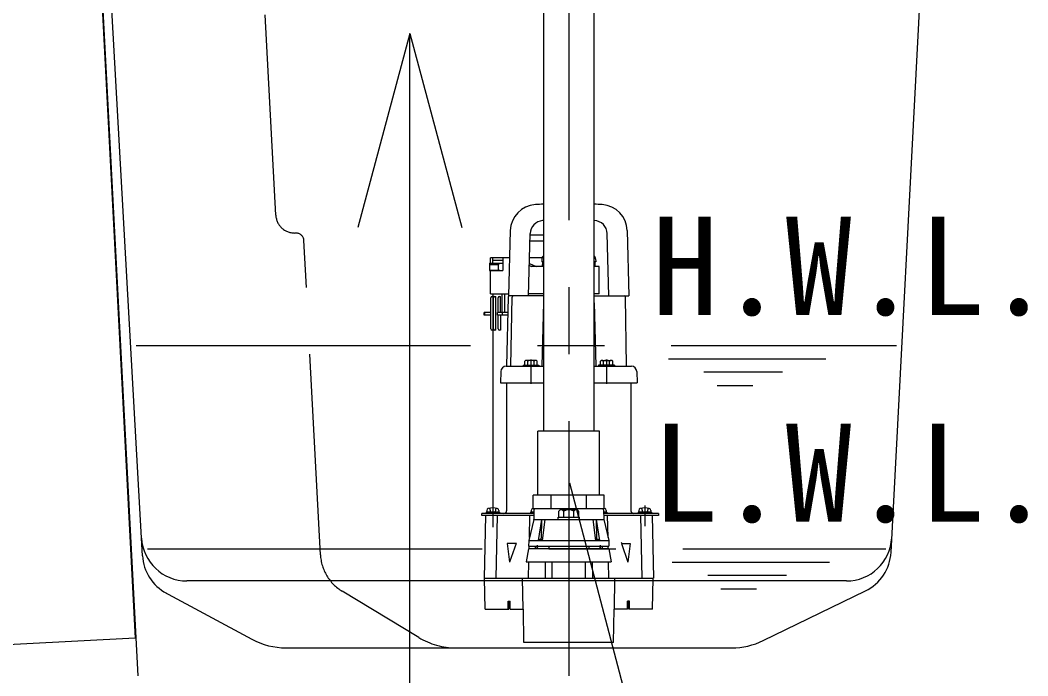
# Model space of a CAD drawing. Units: millimetres, scale not verified. Extents: x -14850 to 14850, y -10500 to 10500.
# Drawn here: x -6514 to -5761, y -4203 to -3714 of the extents above; entities that cross this region are included whole.
import ezdxf
from ezdxf.enums import TextEntityAlignment as Align

# ---------------------------------------------------------------- set-up
doc = ezdxf.new("R2010")
doc.units = ezdxf.units.MM
doc.header["$LTSCALE"] = 50
for name, pattern in [('CHAIN1', [8, 5, -1, 1, -1]), ('DASHED3', [4, 3, -1]), ('LONG_DASHED1', [7, 6, -1])]:
    doc.linetypes.add(name, pattern=pattern)
doc.layers.add('0-0_空気管', color=3, linetype='Continuous', lineweight=25)
doc.layers.add('0-1_機器', color=3, linetype='Continuous', lineweight=25)
doc.styles.add('ＭＳ ゴシック', font='')
doc.styles.get('ＭＳ ゴシック').set_extended_font_data('MS Gothic')

msp = doc.modelspace()

# ---------------------------------------------------------------- linework, layer by layer
at = {"layer": '0-0_空気管'}
msp.add_line((-6465.63, -3442.34), (-6425.74, -4203.58), dxfattribs=at)
msp.add_lwpolyline([(-6462.79, -3503.58), (-6427.58, -4175.34), (-6646.96, -4186.83), (-6704.36, -3640.65)], dxfattribs=at)
at = {"layer": '0-1_機器', "linetype": 'CHAIN1'}
for p, q in [((-6103.59, -3213.09), (-6103.59, -4203.4)), ((-6427, -3956.58), (-5858.67, -3956.58)), ((-6029.05, -3966.58), (-5911.47, -3966.58)), ((-5943.76, -3976.58), (-6002.56, -3976.58)), ((-5992.62, -3986.58), (-5966.12, -3986.58)), ((-6418.43, -4108.58), (-5866.64, -4108.58)), ((-6026.29, -4118.58), (-5908.71, -4118.58)), ((-5941, -4128.58), (-5999.79, -4128.58)), ((-5989.86, -4138.58), (-5963.36, -4138.58))]:
    msp.add_line(p, q, dxfattribs=at)
at = {"layer": '0-1_機器'}
for p, q in [((-6122.59, -3329.58), (-6122.59, -4020.58)), ((-6084.59, -4020.58), (-6084.59, -3329.58)), ((-6422.15, -4113.71), (-6460.7, -3429.58)), ((-5862.77, -4111.19), (-5827.05, -3429.58)), ((-6222.4, -3723.58), (-6183.58, -3868.47)), ((-6147.31, -3870.8), (-6148.59, -3919.58)), ((-6059.86, -3870.8), (-6058.59, -3919.58)), ((-6133.59, -3919.58), (-6132.37, -3873.05)), ((-6122.59, -3874.08), (-6132.4, -3874.08)), ((-6073.59, -3919.58), (-6074.81, -3873.05)), ((-6122.59, -3878.58), (-6132.51, -3878.58)), ((-6162.21, -3895.08), (-6162.21, -3891.08)), ((-6147.84, -3891.08), (-6162.21, -3891.08)), ((-6162.16, -3895.08), (-6162.16, -3891.08)), ((-6160.44, -3895.08), (-6160.44, -3891.08)), ((-6152.86, -3893.08), (-6160.44, -3893.08)), ((-6152.86, -3891.08), (-6152.86, -3900.58)), ((-6123.5, -3891.08), (-6132.84, -3891.08)), ((-6123.66, -3891.92), (-6123.78, -3894.08)), ((-6083.51, -3891.92), (-6083.4, -3894.08)), ((-6162.76, -3895.08), (-6162.76, -3900.58)), ((-6162.76, -3895.08), (-6152.86, -3895.08)), ((-6162.76, -3896.08), (-6156, -3896.08)), ((-6162.76, -3900.38), (-6156, -3900.38)), ((-6162.76, -3900.58), (-6152.86, -3900.58)), ((-6162.21, -3918.08), (-6162.21, -3900.58)), ((-6156, -3896.08), (-6155, -3895.08)), ((-6156, -3900.38), (-6156, -3896.08)), ((-6155, -3900.58), (-6156, -3900.38)), ((-6133, -3896.98), (-6131.57, -3897.58)), ((-6132.96, -3895.49), (-6127.94, -3897.58)), ((-6122.59, -3897.58), (-6131.57, -3897.58)), ((-6122.59, -3894.08), (-6123.78, -3894.08)), ((-6123.29, -3897.58), (-6123.29, -3896.08)), ((-6122.59, -3896.08), (-6123.29, -3896.08)), ((-6123.28, -3894.08), (-6123.28, -3896.08)), ((-6083.4, -3894.08), (-6084.59, -3894.08)), ((-6083.89, -3896.08), (-6084.59, -3896.08)), ((-6080.89, -3897.58), (-6084.59, -3897.58)), ((-6083.9, -3896.08), (-6083.9, -3894.08)), ((-6083.89, -3897.58), (-6083.89, -3896.08)), ((-6080.89, -3918.08), (-6080.89, -3897.58)), ((-6162.21, -3918.08), (-6148.55, -3918.08)), ((-6161.82, -3944.08), (-6161.82, -3921.08)), ((-6160.82, -3920.08), (-6160.46, -3920.08)), ((-6160.46, -3918.08), (-6160.46, -4077.98)), ((-6159.85, -3944.2), (-6159.85, -3921.08)), ((-6158.85, -3920.08), (-6158.1, -3920.08)), ((-6158.1, -3945.08), (-6158.1, -3920.08)), ((-6156.35, -3932.08), (-6156.35, -3921.08)), ((-6155.35, -3920.08), (-6154.6, -3920.08)), ((-6154.6, -3932.08), (-6154.6, -3920.08)), ((-6153.63, -3918.08), (-6153.63, -3932.08)), ((-6151.63, -3918.08), (-6151.63, -3932.08)), ((-6148.87, -3920.55), (-6150.21, -3971.79)), ((-6122.59, -3919.58), (-6148.59, -3919.58)), ((-6146.84, -3971.78), (-6145.92, -3920.56)), ((-6122.59, -3918.08), (-6133.55, -3918.08)), ((-6080.89, -3918.08), (-6084.59, -3918.08)), ((-6084.59, -3919.58), (-6058.59, -3919.58)), ((-6060.34, -3971.78), (-6061.25, -3920.56)), ((-6122.59, -3924.74), (-6123.82, -3971.79)), ((-6084.59, -3924.74), (-6083.36, -3971.79)), ((-6166.71, -3934.08), (-6166.71, -3932.08)), ((-6161.82, -3932.08), (-6166.71, -3932.08)), ((-6161.82, -3934.08), (-6166.71, -3934.08)), ((-6166.45, -3932.08), (-6166.45, -3934.08)), ((-6149.17, -3932.08), (-6156.88, -3932.08)), ((-6156.88, -3934.08), (-6156.88, -3932.08)), ((-6149.23, -3934.08), (-6156.88, -3934.08)), ((-6156.35, -3944.08), (-6156.35, -3934.08)), ((-6154.6, -3934.08), (-6154.6, -3945.08)), ((-6153.13, -3934.08), (-6153.13, -3932.08)), ((-6160.46, -3945.08), (-6160.82, -3945.08)), ((-6158.1, -3945.08), (-6158.97, -3945.08)), ((-6154.6, -3945.08), (-6155.35, -3945.08)), ((-6136.45, -3971.28), (-6136.45, -3968.4)), ((-6128.36, -3967.78), (-6135.29, -3967.78)), ((-6134.14, -3971.28), (-6134.14, -3968.4)), ((-6131.83, -3967.08), (-6131.83, -3985.21)), ((-6129.52, -3971.28), (-6129.52, -3968.4)), ((-6127.21, -3971.28), (-6127.21, -3968.4)), ((-6079.97, -3971.28), (-6079.97, -3968.4)), ((-6078.81, -3967.78), (-6071.88, -3967.78)), ((-6077.66, -3971.28), (-6077.66, -3968.4)), ((-6075.35, -3967.08), (-6075.35, -3985.21)), ((-6073.04, -3971.28), (-6073.04, -3968.4)), ((-6070.73, -3971.28), (-6070.73, -3968.4)), ((-6154.36, -3975.97), (-6154.59, -3984.58)), ((-6150.36, -3972.08), (-6122.59, -3972.08)), ((-6137.78, -3971.28), (-6137.78, -3972.08)), ((-6084.59, -3972.08), (-6056.81, -3972.08)), ((-6081.3, -3971.28), (-6081.3, -3972.08)), ((-6069.4, -3971.28), (-6081.3, -3971.28)), ((-6069.4, -3971.28), (-6069.4, -3972.08)), ((-6052.81, -3975.97), (-6052.59, -3984.58)), ((-6154.59, -3984.58), (-6122.59, -3984.58)), ((-6150.09, -3984.58), (-6150.09, -4080.08)), ((-6084.59, -3984.58), (-6052.59, -3984.58)), ((-6057.09, -3984.58), (-6057.09, -4080.08)), ((-6126.59, -4068.58), (-6126.59, -4020.58)), ((-6005.42, -4430.01), (-6102.87, -4059.48)), ((-6077.03, -4068.58), (-6130.15, -4068.58)), ((-6116.86, -4078.58), (-6116.86, -4068.58)), ((-6090.31, -4078.58), (-6090.31, -4068.58)), ((-6077.03, -4078.58), (-6077.03, -4068.58)), ((-6155.41, -4081.28), (-6165.41, -4081.28)), ((-6165.41, -4081.28), (-6165.41, -4082.08)), ((-6164.91, -4079.99), (-6164.91, -4081.28)), ((-6162.81, -4078.22), (-6162.11, -4080.82)), ((-6160.41, -4081.28), (-6162.11, -4080.82)), ((-6160.41, -4075.81), (-6160.41, -4092.35)), ((-6160.41, -4081.28), (-6158.7, -4080.82)), ((-6158.01, -4078.22), (-6158.7, -4080.82)), ((-6155.91, -4079.99), (-6155.91, -4081.28)), ((-6155.41, -4081.28), (-6155.41, -4082.08)), ((-6132.12, -4081.28), (-6132.12, -4082.08)), ((-6129.63, -4081.28), (-6132.12, -4081.28)), ((-6131.62, -4079.99), (-6131.62, -4081.28)), ((-6129.6, -4079.56), (-6129.73, -4086.47)), ((-6111.09, -4084.98), (-6111.09, -4080.48)), ((-6097.96, -4079.48), (-6109.22, -4079.48)), ((-6107.34, -4084.98), (-6107.34, -4080.48)), ((-6099.83, -4084.98), (-6099.83, -4080.48)), ((-6096.08, -4084.98), (-6096.08, -4080.48)), ((-6077.57, -4079.56), (-6077.45, -4086.47)), ((-6075.05, -4081.28), (-6077.54, -4081.28)), ((-6075.55, -4079.99), (-6075.55, -4081.28)), ((-6075.05, -4081.28), (-6075.05, -4082.08)), ((-6051.77, -4081.28), (-6051.77, -4082.08)), ((-6041.77, -4081.28), (-6051.77, -4081.28)), ((-6051.27, -4079.99), (-6051.27, -4081.28)), ((-6049.17, -4078.22), (-6048.47, -4080.82)), ((-6046.77, -4081.28), (-6048.47, -4080.82)), ((-6046.77, -4076.26), (-6046.77, -4091.76)), ((-6046.77, -4081.28), (-6045.07, -4080.82)), ((-6044.37, -4078.22), (-6045.07, -4080.82)), ((-6042.27, -4079.99), (-6042.27, -4081.28)), ((-6041.77, -4081.28), (-6041.77, -4082.08)), ((-6129.65, -4082.08), (-6168.63, -4082.08)), ((-6168.63, -4083.58), (-6168.63, -4082.08)), ((-6129.65, -4083.58), (-6168.63, -4083.58)), ((-6165.91, -4083.58), (-6166.91, -4130.58)), ((-6157.09, -4083.58), (-6158.09, -4130.58)), ((-6129.75, -4086.68), (-6133.49, -4102.35)), ((-6132.94, -4100.05), (-6132.6, -4083.58)), ((-6129.73, -4086.58), (-6077.45, -4086.58)), ((-6123.97, -4086.58), (-6126.53, -4102.45)), ((-6123.97, -4086.58), (-6124.21, -4100.59)), ((-6121.44, -4086.58), (-6123.5, -4102.45)), ((-6111.59, -4084.98), (-6095.59, -4084.98)), ((-6111.59, -4086.58), (-6111.59, -4084.98)), ((-6095.59, -4086.58), (-6095.59, -4084.98)), ((-6085.73, -4086.58), (-6083.67, -4102.45)), ((-6083.2, -4086.58), (-6080.64, -4102.45)), ((-6083.2, -4086.58), (-6082.96, -4100.59)), ((-6036.59, -4082.08), (-6077.53, -4082.08)), ((-6036.59, -4083.58), (-6077.53, -4083.58)), ((-6077.42, -4086.68), (-6073.68, -4102.35)), ((-6074.23, -4100.05), (-6074.57, -4083.58)), ((-6050.09, -4083.58), (-6049.09, -4130.58)), ((-6041.27, -4083.58), (-6040.27, -4130.58)), ((-6036.59, -4082.08), (-6036.59, -4083.58)), ((-6133.51, -4102.45), (-6073.66, -4102.45)), ((-6125.54, -4101.58), (-6123.39, -4101.58)), ((-6081.64, -4101.58), (-6083.79, -4101.58)), ((-6073.66, -4102.56), (-6073.59, -4106.58)), ((-6143.8, -4104.58), (-6149.51, -4104.58)), ((-6149.51, -4104.58), (-6147.78, -4118.58)), ((-6142.97, -4104.58), (-6147.78, -4118.58)), ((-6133.12, -4108.58), (-6133.07, -4106.58)), ((-6128.59, -4106.58), (-6128.59, -4108.58)), ((-6127.59, -4106.58), (-6127.59, -4107.08)), ((-6127.09, -4105.79), (-6127.09, -4108.79)), ((-6126.59, -4106.58), (-6080.59, -4106.58)), ((-6126.59, -4106.58), (-6126.59, -4107.08)), ((-6118.59, -4106.58), (-6118.59, -4108.58)), ((-6088.59, -4106.58), (-6088.59, -4108.58)), ((-6080.59, -4106.58), (-6080.59, -4107.08)), ((-6080.09, -4105.79), (-6080.09, -4108.79)), ((-6079.59, -4106.58), (-6073.59, -4106.58)), ((-6079.59, -4106.58), (-6079.59, -4107.08)), ((-6078.59, -4106.58), (-6078.59, -4108.58)), ((-6074.06, -4108.58), (-6074.1, -4106.58)), ((-6073.59, -4108.58), (-6071.84, -4118.34)), ((-6064.2, -4104.58), (-6059.39, -4118.58)), ((-6063.37, -4104.58), (-6057.66, -4104.58)), ((-6057.66, -4104.58), (-6059.39, -4118.58)), ((-6071.8, -4118.58), (-6135.37, -4118.58)), ((-6133.57, -4130.58), (-6133.32, -4118.58)), ((-6121.13, -4118.58), (-6121.21, -4130.58)), ((-6116.09, -4130.58), (-6116.09, -4118.58)), ((-6091.09, -4130.58), (-6091.09, -4118.58)), ((-6086.05, -4118.58), (-6085.96, -4130.58)), ((-6073.61, -4130.58), (-6073.85, -4118.58)), ((-5896.15, -4132.58), (-6388.95, -4132.58)), ((-6166.59, -4130.58), (-6040.27, -4130.58)), ((-6166.19, -4153.58), (-6166.59, -4130.58)), ((-6137.66, -4153.58), (-6138.06, -4130.58)), ((-6069.52, -4153.58), (-6069.11, -4130.58)), ((-6040.99, -4153.58), (-6040.59, -4130.58)), ((-6406.33, -4140.65), (-6340.48, -4176.12)), ((-5958.2, -4177.13), (-5881.85, -4139.98)), ((-6148.96, -4147.58), (-6147.38, -4147.58)), ((-6148.96, -4153.58), (-6148.96, -4147.58)), ((-6148.54, -4148.38), (-6148.54, -4147.58)), ((-6148.54, -4148.38), (-6147.38, -4148.38)), ((-6148.45, -4153.58), (-6148.45, -4148.38)), ((-6148.04, -4149.66), (-6148.04, -4148.38)), ((-6147.38, -4153.58), (-6147.38, -4147.58)), ((-6059.79, -4153.58), (-6059.79, -4147.58)), ((-6058.21, -4147.58), (-6059.79, -4147.58)), ((-6058.64, -4148.38), (-6059.79, -4148.38)), ((-6059.14, -4149.66), (-6059.14, -4148.38)), ((-6058.73, -4153.58), (-6058.73, -4148.38)), ((-6058.64, -4148.38), (-6058.64, -4147.58)), ((-6058.21, -4153.58), (-6058.21, -4147.58)), ((-6166.19, -4153.58), (-6148.45, -4153.58)), ((-6147.38, -4153.58), (-6137.5, -4153.58)), ((-6137.06, -4178.58), (-6137.5, -4153.58)), ((-6070.12, -4178.58), (-6069.68, -4153.58)), ((-6059.79, -4153.58), (-6069.68, -4153.58)), ((-6040.99, -4153.58), (-6058.73, -4153.58)), ((-6070.12, -4178.58), (-6137.06, -4178.58)), ((-6314.87, -4182.58), (-5981.82, -4182.58))]:
    msp.add_line(p, q, dxfattribs=at)
at = {"layer": '0-1_機器', "linetype": 'DASHED3'}
for p, q in [((-6322.54, -3859.31), (-6344.55, -3439.26)), ((-6289.21, -4112.98), (-6301.52, -3878.26)), ((-6215.77, -4174.79), (-6272.85, -4140.29))]:
    msp.add_line(p, q, dxfattribs=at)
at = {"layer": '0-1_機器', "linetype": 'LONG_DASHED1'}
msp.add_line((-6307.51, -3872.58), (-6308.56, -3872.58), dxfattribs=at)
at = {"layer": '0-1_機器'}
for points in [[(-6222.4, -4607.12), (-6222.4, -3723.58), (-6261.22, -3868.47)], [(-6137.78, -3971.28), (-6125.88, -3971.28), (-6125.88, -3972.08)], [(-6080.59, -4068.58), (-6080.59, -4020.58), (-6126.59, -4020.58)], [(-6077.03, -4078.58), (-6130.15, -4078.58), (-6130.15, -4068.58)], [(-6133.52, -4102.56), (-6133.59, -4106.58), (-6127.59, -4106.58)], [(-6073.59, -4108.58), (-6133.59, -4108.58), (-6135.34, -4118.34)]]:
    msp.add_lwpolyline(points, dxfattribs=at)
for centre, radius, start, end in [((-6127.32, -3871.32), 20, 93.58022, 178.5), ((-6103.59, -4250.58), 400, 92.72256, 93.58022), ((-6103.59, -4250.58), 400, 86.41977, 87.27742), ((-6079.86, -3871.32), 20, 1.5, 86.41977), ((-6103.59, -4112.58), 250, 94.35866, 94.48918), ((-6084.8, -3873.31), 10, 1.5, 88.76869), ((-6122.37, -3873.31), 10, 94.4892, 178.5), ((-6120.67, -3892.08), 3, 129.80734, 177), ((-6086.51, -3892.08), 3, 3, 50.19275), ((-6160.82, -3921.08), 1, 90, 180), ((-6158.85, -3921.08), 1, 90, 180), ((-6155.35, -3921.08), 1, 90, 180), ((-6147.87, -3920.58), 1, 90, 178.49998), ((-6144.92, -3920.58), 1, 90, 178.97594), ((-6062.25, -3920.58), 1, 1.02405, 90), ((-6059.89, -3919.28), 0.3, 180, 270), ((-6160.82, -3944.08), 1, 180, 270), ((-6158.97, -3944.2), 0.875, 180, 270), ((-6155.35, -3944.08), 1, 180, 270), ((-6135.29, -3969.16), 1.39, 33.62659, 146.37338), ((-6131.83, -3972.4), 4.62, 59.99989, 120.00006), ((-6128.36, -3969.16), 1.39, 33.62659, 146.37338), ((-6078.81, -3969.16), 1.39, 33.6266, 146.3734), ((-6075.35, -3972.4), 4.62, 59.99992, 120.00008), ((-6071.88, -3969.16), 1.39, 33.6266, 146.3734), ((-6150.36, -3976.08), 4, 90, 178.5), ((-6150.51, -3971.78), 0.3, 271.99644, 358.5), ((-6147.14, -3971.78), 0.3, 270, 358.97594), ((-6124.12, -3971.78), 0.3, 270, 358.5), ((-6083.06, -3971.78), 0.3, 181.49997, 270), ((-6060.04, -3971.78), 0.3, 181.02405, 270), ((-6056.66, -3971.78), 0.3, 181.49997, 268.00354), ((-6056.81, -3976.08), 4, 1.5, 89.99998), ((-6163.31, -4079.99), 1.6, 106.19127, 179.99994), ((-6160.41, -4089.98), 12, 73.80858, 106.19127), ((-6157.51, -4079.99), 1.6, 0, 73.80858), ((-6152.09, -4080.08), 2, 270, 0), ((-6130.02, -4079.99), 1.6, 106.19127, 179.99994), ((-6128.6, -4079.58), 1, 90, 179), ((-6109.22, -4081.73), 2.25, 33.62593, 146.37404), ((-6103.59, -4086.98), 7.51, 59.99989, 120.00006), ((-6097.96, -4081.73), 2.25, 33.62593, 146.37404), ((-6078.57, -4079.58), 1, 0.99997, 90), ((-6077.15, -4079.99), 1.6, 0, 73.80858), ((-6055.09, -4080.08), 2, 180, 270), ((-6049.67, -4079.99), 1.6, 106.19127, 179.99994), ((-6046.77, -4089.98), 12, 73.80858, 106.19127), ((-6043.87, -4079.99), 1.6, 0, 73.80858), ((-6130.72, -4086.45), 1, 346.57716, 358.99998), ((-6076.45, -4086.45), 1, 180.99997, 193.42279), ((-6388.95, -4098.58), 34, 183.22513, 269.99998), ((-6143.8, -4103.58), 1, 270, 349.52032), ((-6132.52, -4102.58), 1, 166.57718, 179), ((-6125.54, -4102.58), 1, 166.57718, 172.74577), ((-6125.54, -4102.58), 1, 90, 168.63907), ((-6125.21, -4100.58), 1, 270, 359), ((-6081.96, -4100.58), 1, 180.99997, 270), ((-6081.64, -4102.58), 1, 11.36092, 89.99998), ((-6081.64, -4102.58), 1, 7.25421, 13.42281), ((-6074.66, -4102.58), 1, 0.99997, 13.42279), ((-6063.37, -4103.58), 1, 190.47964, 270), ((-5896.15, -4098.58), 34, 270, 357), ((-6127.09, -4107.08), 0.5, 180, 0), ((-6080.09, -4107.08), 0.5, 180, 0), ((-5896.72, -4109.41), 34, 295.9467, 356.99998), ((-6388.2, -4111.79), 34, 183.22513, 241.69037), ((-6146.44, -4149.66), 1.6, 179.99991, 233.867), ((-6060.74, -4149.66), 1.6, 306.13297, 0.00006), ((-6314.87, -4128.58), 54, 241.69038, 270), ((-5981.82, -4128.58), 54, 270, 295.9467)]:
    msp.add_arc(centre, radius, start, end, dxfattribs=at)
at = {"layer": '0-1_機器', "linetype": 'DASHED3'}
for centre, radius, start, end in [((-6308.56, -3858.58), 14, 182.99998, 270), ((-6307.51, -3878.58), 6, 3, 90), ((-6255.26, -4111.2), 34, 182.99998, 238.85229)]:
    msp.add_arc(centre, radius, start, end, dxfattribs=at)
at = {"layer": '0-1_機器', "linetype": 'LONG_DASHED1'}
msp.add_arc((-6187.84, -4128.58), 54, 238.85229, 270, dxfattribs=at)

# ---------------------------------------------------------------- texts
at = {"layer": '0-1_機器', "color": 4, "style": 'ＭＳ ゴシック'}
for s, p in [('H.W.L.', (-6041.48, -3955.78)), ('L.W.L.', (-6041.48, -4110.39))]:
    msp.add_text(s, height=73.31, dxfattribs=at).set_placement(p, align=Align.BOTTOM_LEFT)

doc.saveas('drawing.dxf')
